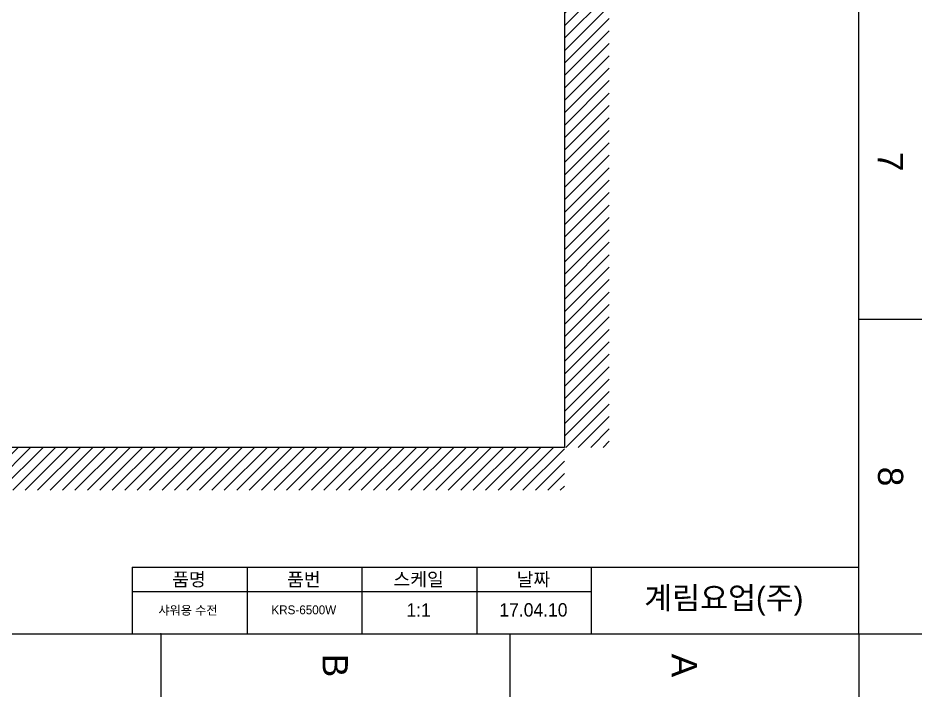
# Model space of a CAD drawing. Header units: millimetres. Extents: x 1236 to 1656, y -100 to 494.
# Drawn here: x 1452.7 to 1655.6, y -99.9 to 52.6 of the extents above; entities that cross this region are included whole.
import ezdxf

# ---------------------------------------------------------------- set-up
doc = ezdxf.new("R2010")
doc.units = ezdxf.units.MM
doc.header["$LTSCALE"] = 0.1
doc.linetypes.add('CENTERX2', pattern=[101.6, 63.5, -12.7, 12.7, -12.7])
for name, color, linetype in [('FORM', 7, 'Continuous'), ('hatch', 2, 'Continuous'), ('TEXT', 2, 'Continuous')]:
    doc.layers.add(name, color=color, linetype=linetype)
doc.styles.get("Standard").update_dxf_attribs({"font": 'arial.ttf'})
pattern_1 = [(45, (944.8059, -29.4733), (-1.3965525, 1.3965525), [])]

msp = doc.modelspace()

# ---------------------------------------------------------------- hatches: boundary and pattern name
at = {"layer": 'hatch'}
h = msp.add_hatch(dxfattribs=at)
h.set_pattern_fill('ANSI31', color=256, scale=0.622055)
h.set_pattern_definition(pattern_1)
edge = h.paths.add_edge_path()
edge.add_line((1585.401, 439.4077), (1575.3631, 439.4077))
edge.add_line((1575.3631, 439.4077), (1575.3631, 158.4212))
edge.add_line((1575.3631, 158.4212), (1575.3698, 158.4195))
edge.add_spline(control_points=[(1575.3698, 158.4195), (1575.4161, 158.4083), (1575.4978, 158.3952), (1575.6105, 158.3952), (1575.6749, 158.4033), (1575.7045, 158.4086)], knot_values=[0, 0, 0, 0, 0.42377523, 0.73221647, 1, 1, 1, 1], degree=3, periodic=0)
edge.add_line((1575.4029, 158.4149), (1575.7363, 158.4149))
edge.add_arc((1575.5498, 159.2689), 0.8741, 280.190547, 282.316356, ccw=False)
edge.add_spline(control_points=[(1575.7045, 158.4086), (1575.6749, 158.4033), (1575.6105, 158.3952), (1575.4978, 158.3952), (1575.4161, 158.4083), (1575.3698, 158.4195)], knot_values=[0, 0, 0, 0, 0.26778353, 0.57622477, 1, 1, 1, 1], degree=3, periodic=0)
edge.add_line((1575.3631, 158.3835), (1575.3631, 156.8274))
edge.add_line((1575.3631, 156.8274), (1575.4029, 156.8274))
edge.add_spline(control_points=[(1575.7045, 156.8338), (1575.6749, 156.8391), (1575.6105, 156.8471), (1575.4978, 156.8471), (1575.4161, 156.834), (1575.3698, 156.8228)], knot_values=[0, 0, 0, 0, 0.26778872, 0.57623461, 1, 1, 1, 1], degree=3, periodic=0)
edge.add_line((1576.615, 156.9967), (1576.7631, 156.9967))
edge.add_ellipse((1577.0964, 157.6212), major_axis=(0, -0.8), ratio=0.66666667, start_angle=218.682187, end_angle=321.317813, ccw=False)
edge.add_line((1576.3089, 158.4149), (1575.4029, 158.4149))
edge.add_spline(control_points=[(1575.3698, 158.4195), (1575.4161, 158.4083), (1575.4978, 158.3952), (1575.6105, 158.3952), (1575.6749, 158.4033), (1575.7045, 158.4086)], knot_values=[0, 0, 0, 0, 0.42377523, 0.73221647, 1, 1, 1, 1], degree=3, periodic=0)
edge.add_arc((1575.5498, 159.2689), 0.8741, 280.190547, 282.316356)
edge.add_line((1575.7363, 158.4149), (1581.9632, 158.4149))
edge.add_line((1581.9632, 158.4149), (1581.9632, 156.8274))
edge.add_line((1581.9632, 156.8274), (1575.4029, 156.8274))
edge.add_spline(control_points=[(1575.7045, 156.8338), (1575.6749, 156.8391), (1575.6105, 156.8471), (1575.4978, 156.8471), (1575.4161, 156.834), (1575.3698, 156.8228)], knot_values=[0, 0, 0, 0, 0.26778872, 0.57623461, 1, 1, 1, 1], degree=3, periodic=0)
edge.add_line((1575.3698, 156.8228), (1575.3631, 156.8212))
edge.add_line((1575.3631, 156.8212), (1575.3631, 146.4209))
edge.add_line((1575.3631, 146.4209), (1575.3698, 146.4193))
edge.add_spline(control_points=[(1575.3698, 146.4193), (1575.4161, 146.4081), (1575.4978, 146.3949), (1575.6105, 146.3949), (1575.6749, 146.403), (1575.7045, 146.4083)], knot_values=[0, 0, 0, 0, 0.42377523, 0.73221647, 1, 1, 1, 1], degree=3, periodic=0)
edge.add_line((1575.4029, 146.4147), (1575.7363, 146.4147))
edge.add_arc((1575.5498, 147.2687), 0.8741, 280.190547, 282.316356, ccw=False)
edge.add_spline(control_points=[(1575.7045, 146.4083), (1575.6749, 146.403), (1575.6105, 146.3949), (1575.4978, 146.3949), (1575.4161, 146.4081), (1575.3698, 146.4193)], knot_values=[0, 0, 0, 0, 0.26778353, 0.57622477, 1, 1, 1, 1], degree=3, periodic=0)
edge.add_line((1575.3631, 146.3832), (1575.3631, 144.8272))
edge.add_line((1575.3631, 144.8272), (1575.4029, 144.8272))
edge.add_spline(control_points=[(1575.7045, 144.8335), (1575.6749, 144.8388), (1575.6105, 144.8469), (1575.4978, 144.8469), (1575.4161, 144.8338), (1575.3698, 144.8226)], knot_values=[0, 0, 0, 0, 0.26778872, 0.57623461, 1, 1, 1, 1], degree=3, periodic=0)
edge.add_line((1576.615, 144.9964), (1576.7631, 144.9964))
edge.add_ellipse((1577.0964, 145.6209), major_axis=(0, -0.8), ratio=0.66666667, start_angle=218.682187, end_angle=321.317813, ccw=False)
edge.add_line((1576.3089, 146.4147), (1575.4029, 146.4147))
edge.add_spline(control_points=[(1575.3698, 146.4193), (1575.4161, 146.4081), (1575.4978, 146.3949), (1575.6105, 146.3949), (1575.6749, 146.403), (1575.7045, 146.4083)], knot_values=[0, 0, 0, 0, 0.42377523, 0.73221647, 1, 1, 1, 1], degree=3, periodic=0)
edge.add_arc((1575.5498, 147.2687), 0.8741, 280.190547, 282.316356)
edge.add_line((1575.7363, 146.4147), (1581.9632, 146.4147))
edge.add_line((1581.9632, 146.4147), (1581.9632, 144.8272))
edge.add_line((1581.9632, 144.8272), (1575.4029, 144.8272))
edge.add_spline(control_points=[(1575.7045, 144.8335), (1575.6749, 144.8388), (1575.6105, 144.8469), (1575.4978, 144.8469), (1575.4161, 144.8338), (1575.3698, 144.8226)], knot_values=[0, 0, 0, 0, 0.26778872, 0.57623461, 1, 1, 1, 1], degree=3, periodic=0)
edge.add_line((1575.3698, 144.8226), (1575.3631, 144.8209))
edge.add_line((1575.3631, 144.8209), (1575.3631, -43.8302))
edge.add_line((1575.3631, -43.8302), (1585.401, -43.8302))
edge.add_line((1585.401, -43.8302), (1585.401, 439.4077))
h = msp.add_hatch(dxfattribs=at)
h.set_pattern_fill('ANSI31', color=256, scale=0.622055)
h.set_pattern_definition(pattern_1)
h.paths.add_polyline_path([(1575.3631, -43.8302), (1288.5558, -43.8302), (1288.8081, -53.4435), (1575.3631, -53.4435)])

# ---------------------------------------------------------------- linework, layer by layer
for p, q in [((1641.4396, -85.7288), (1641.4396, 479.9278)), ((1575.3631, 439.4077), (1575.3631, -43.8302)), ((1641.4396, -15.0217), (1655.581, -15.0217)), ((1575.3631, -43.8302), (1299.9099, -43.8302)), ((1249.7225, -85.7288), (1641.4396, -85.7288)), ((1484.7528, -85.7288), (1484.7528, -99.8702)), ((1563.0962, -85.7288), (1563.0962, -99.8702)), ((1641.4396, -85.7288), (1641.4396, -99.8702)), ((1641.4396, -85.7288), (1655.581, -85.7288))]:
    msp.add_line(p, q)
msp.add_point((1484.7528, -85.7288))
at = {"layer": 'FORM'}
for p, q in [((1478.3606, -70.7288), (1641.4396, -70.7288)), ((1478.3606, -70.7288), (1478.3606, -85.7288)), ((1504.1304, -70.7288), (1504.1304, -85.7288)), ((1529.9001, -70.7288), (1529.9001, -85.7288)), ((1555.6699, -70.7288), (1555.6699, -85.7288)), ((1581.4396, -85.7288), (1581.4396, -70.7288)), ((1581.4396, -85.7288), (1581.4396, -70.7288)), ((1478.3606, -76.2288), (1581.4396, -76.2288))]:
    msp.add_line(p, q, dxfattribs=at)

# ---------------------------------------------------------------- texts
at = {"char_height": 5.6566, "attachment_point": 5, "rotation": 270}
for s, width, insert in [('7', 50, (1648.5103, 20.3318)), ('8', 50, (1648.5103, -50.3752)), ('B', 10, (1523.9245, -92.7995)), ('A', 10, (1602.2679, -92.7995))]:
    msp.add_mtext_dynamic_manual_height_columns(s, width=width, gutter_width=12.5, heights=[0], dxfattribs=dict(at, insert=insert))
at = {"layer": 'TEXT', "linetype": 'CENTERX2', "attachment_point": 5}
for s, insert, char_height in [('{\\fHYGothic-Medium|b0|i0|c129|p18;품명}', (1491.0918, -73.6241), 3), ('{\\fHYGothic-Medium|b0|i0|c129|p18;품번}', (1516.8616, -73.6241), 3), ('{\\fHYGothic-Medium|b0|i0|c129|p18;스케일}', (1542.6313, -73.6241), 3), ('{\\fHYGothic-Medium|b0|i0|c129|p18;날짜}', (1568.4011, -73.6241), 3), ('{\\fHYGothic-Medium|b0|i0|c129|p18;계림요업(주)}', (1611.114, -78.3992), 5), ('{\\fHYGothic-Medium|b0|i0|c129|p18;1:1}', (1542.6313, -80.3351), 3), ('{\\fHYGothic-Medium|b0|i0|c129|p18;17.04.10}', (1568.4011, -80.3351), 3), ('{\\fHYGothic-Medium|b0|i0|c129|p18;샤워용 수전}', (1490.8583, -80.5104), 2), ('{\\fHYGothic-Medium|b0|i0|c129|p18;KRS-6500W}', (1516.8616, -80.3266), 2)]:
    msp.add_mtext_dynamic_manual_height_columns(s, width=60, gutter_width=12.5, heights=[0], dxfattribs=dict(at, insert=insert, char_height=char_height))

doc.saveas('drawing.dxf')
